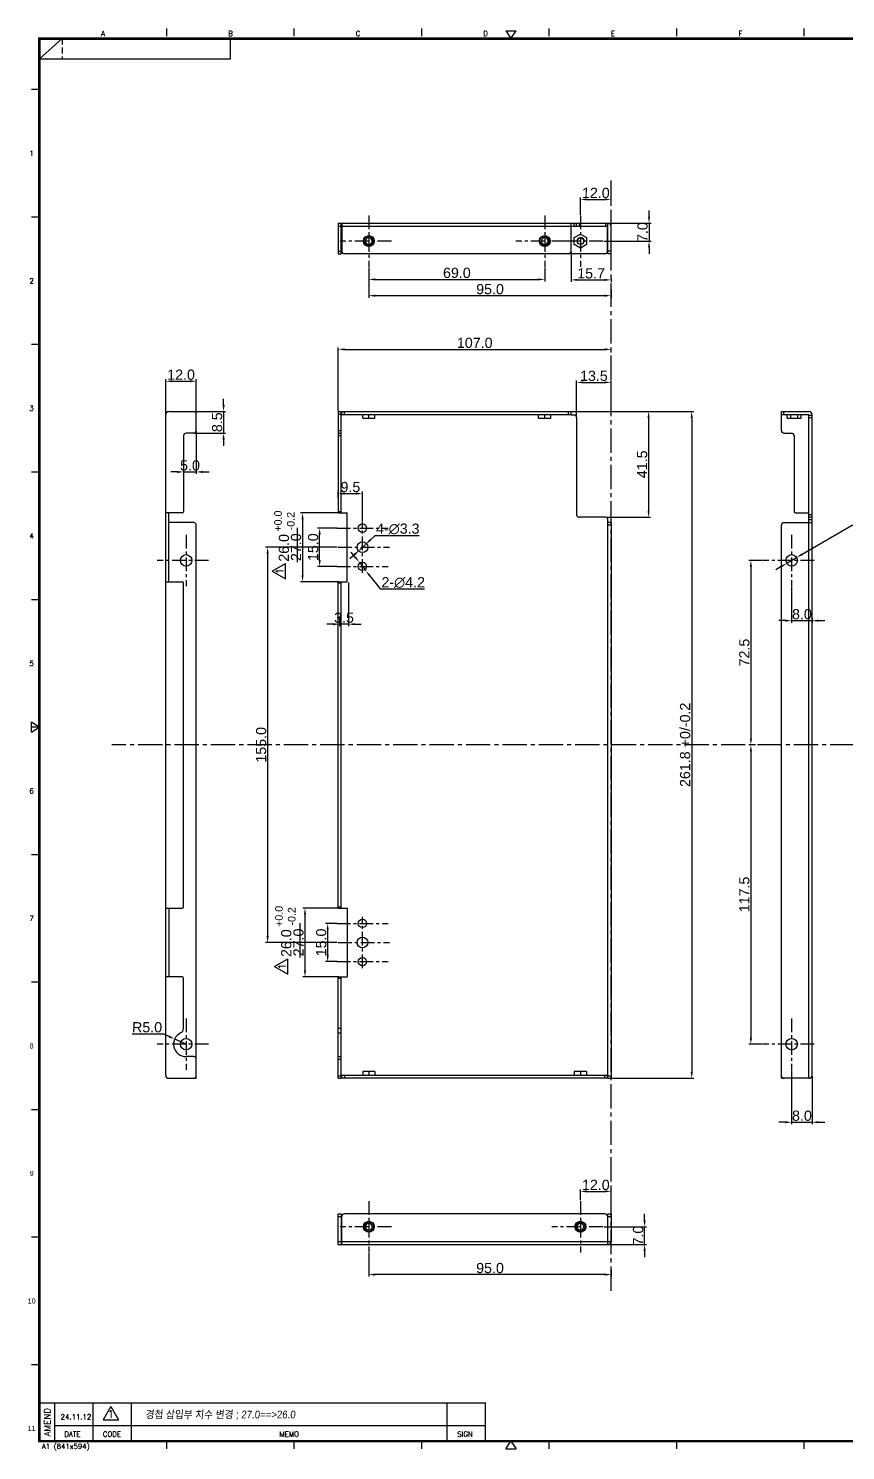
# Model space of a CAD drawing. Extents: x -425 to 6552, y -3049 to 3105.
# Drawn here: x 1449 to 1770, y -2569 to -2012 of the extents above; entities that cross this region are included whole.
import ezdxf
from ezdxf.enums import TextEntityAlignment as Align

# ---------------------------------------------------------------- set-up
doc = ezdxf.new("R2010")
doc.units = 0
doc.header["$PDMODE"] = 3
doc.header["$PDSIZE"] = 1.5
for name, pattern in [('CENTER', [17.8, 10.75, -2.35, 2.35, -2.35]), ('CENTER2', [28.575, 19.05, -3.175, 3.175, -3.175]), ('HIDDEN', [3.525, 2.35, -1.175])]:
    doc.linetypes.add(name, pattern=pattern)
doc.layers.get('0').update_dxf_attribs({"linetype": 'CONTINUOUS'})
doc.layers.get('DEFPOINTS').update_dxf_attribs({"linetype": 'CONTINUOUS'})
for name, color, linetype in [('3', 112, 'CENTER'), ('DIM', 1, 'CONTINUOUS'), ('PANEL_LT-SPIDXF_CONTINUOUS', 7, 'CONTINUOUS')]:
    doc.layers.add(name, color=color, linetype=linetype)
doc.styles.add('HANGUL1', font='arial.ttf', dxfattribs={"width": 0.8, "oblique": 5, "height": 2.5})
doc.styles.add('OMI-1', font='arial.ttf', dxfattribs={"oblique": 1})
doc.styles.add('SIM', font='simplex')
doc.styles.get("Standard").update_dxf_attribs({"font": 'gulim.ttc', "width": 0.8, "height": 2})
doc.dimstyles.new('1', dxfattribs={"dimtxt": 4, "dimasz": 2.5, "dimexe": 0.8, "dimexo": 0.3, "dimgap": 0.5, "dimtad": 1, "dimtoh": 1, "dimdec": 1, "dimzin": 0, "dimtxsty": 'OMI-1', "dimcen": 0, "dimclrd": 256, "dimclre": 256, "dimclrt": 256, "dimazin": 3, "dimtfac": 0.8, "dimtdec": 1, "dimtix": 1, "dimtmove": 0, "dimatfit": 3, "dimtolj": 1, "dimtzin": 0})

# ---------------------------------------------------------------- blocks, each defined once
blk = doc.blocks.new('*D9573')
at = {"layer": 'DEFPOINTS', "color": 0}
for p in [(1566.52, -2362.48), (1570.59, -2362.48), (1570.59, -2377.48)]:
    blk.add_point(p, dxfattribs=at)
at = {"layer": 'DIM'}
for p, q in [((1570.29, -2362.48), (1565.72, -2362.48)), ((1566.52, -2374.98), (1566.52, -2364.98)), ((1570.29, -2377.48), (1565.72, -2377.48))]:
    blk.add_line(p, q, dxfattribs=at)
for points in [[(1566.93, -2364.98), (1566.1, -2364.98), (1566.52, -2362.48)], [(1566.1, -2374.98), (1566.93, -2374.98), (1566.52, -2377.48)]]:
    blk.add_solid(points, dxfattribs=at)
at = {"layer": 'DIM', "insert": (1563.97, -2369.98), "char_height": 4, "attachment_point": 5, "rotation": 90, "style": 'OMI-1'}
blk.add_mtext('\\A1;15.0', dxfattribs=at)
blk = doc.blocks.new('*D9574')
at = {"layer": 'DEFPOINTS', "color": 0}
for p in [(1571.15, -2356.48), (1557.61, -2383.48), (1571.15, -2383.48)]:
    blk.add_point(p, dxfattribs=at)
at = {"layer": 'DIM'}
for p, q in [((1570.85, -2356.48), (1556.81, -2356.48)), ((1557.61, -2358.98), (1557.61, -2380.98)), ((1570.85, -2383.48), (1556.81, -2383.48))]:
    blk.add_line(p, q, dxfattribs=at)
for points in [[(1558.03, -2358.98), (1557.2, -2358.98), (1557.61, -2356.48)], [(1557.2, -2380.98), (1558.03, -2380.98), (1557.61, -2383.48)]]:
    blk.add_solid(points, dxfattribs=at)
at = {"layer": 'DIM', "insert": (1555.07, -2369.98), "char_height": 4, "attachment_point": 5, "rotation": 90, "style": 'OMI-1'}
blk.add_mtext('\\A1;27.0', dxfattribs=at)
blk = doc.blocks.new('*D9581')
at = {"layer": 'DEFPOINTS', "color": 0}
for p in [(1563.37, -2207.48), (1570.59, -2207.48), (1570.59, -2222.48)]:
    blk.add_point(p, dxfattribs=at)
at = {"layer": 'DIM'}
for p, q in [((1570.29, -2207.48), (1562.57, -2207.48)), ((1563.37, -2219.98), (1563.37, -2209.98)), ((1570.29, -2222.48), (1562.57, -2222.48))]:
    blk.add_line(p, q, dxfattribs=at)
for points in [[(1563.78, -2209.98), (1562.95, -2209.98), (1563.37, -2207.48)], [(1562.95, -2219.98), (1563.78, -2219.98), (1563.37, -2222.48)]]:
    blk.add_solid(points, dxfattribs=at)
at = {"layer": 'DIM', "insert": (1560.82, -2214.98), "char_height": 4, "attachment_point": 5, "rotation": 90, "style": 'OMI-1'}
blk.add_mtext('\\A1;15.0', dxfattribs=at)
blk = doc.blocks.new('*D9582')
at = {"layer": 'DEFPOINTS', "color": 0}
for p in [(1571.15, -2201.48), (1556.66, -2228.48), (1571.15, -2228.48)]:
    blk.add_point(p, dxfattribs=at)
at = {"layer": 'DIM'}
for p, q in [((1570.85, -2201.48), (1555.86, -2201.48)), ((1556.66, -2203.98), (1556.66, -2225.98)), ((1570.85, -2228.48), (1555.86, -2228.48))]:
    blk.add_line(p, q, dxfattribs=at)
for points in [[(1557.08, -2203.98), (1556.25, -2203.98), (1556.66, -2201.48)], [(1556.25, -2225.98), (1557.08, -2225.98), (1556.66, -2228.48)]]:
    blk.add_solid(points, dxfattribs=at)
at = {"layer": 'DIM', "insert": (1554.12, -2214.98), "char_height": 4, "attachment_point": 5, "rotation": 90, "style": 'OMI-1'}
blk.add_mtext('\\A1;27.0', dxfattribs=at)
blk = doc.blocks.new('*D9583')
at = {"layer": 'DEFPOINTS', "color": 0}
for p in [(1574.65, -2228.48), (1571.15, -2241.95), (1571.15, -2245.14)]:
    blk.add_point(p, dxfattribs=at)
at = {"layer": 'DIM'}
for p, q in [((1574.65, -2228.78), (1574.65, -2245.94)), ((1568.65, -2245.14), (1566.15, -2245.14)), ((1571.15, -2242.25), (1571.15, -2245.94)), ((1574.65, -2245.14), (1571.15, -2245.14)), ((1577.15, -2245.14), (1579.65, -2245.14))]:
    blk.add_line(p, q, dxfattribs=at)
for points in [[(1568.65, -2245.56), (1568.65, -2244.72), (1571.15, -2245.14)], [(1577.15, -2244.72), (1577.15, -2245.56), (1574.65, -2245.14)]]:
    blk.add_solid(points, dxfattribs=at)
at = {"layer": 'DIM', "insert": (1572.9, -2242.6), "char_height": 4, "attachment_point": 5, "style": 'OMI-1'}
blk.add_mtext('\\A1;3.5', dxfattribs=at)
blk = doc.blocks.new('*D9584')
at = {"layer": 'DEFPOINTS', "color": 0}
for p in [(1581.36, -2213.86), (1578.94, -2216.1)]:
    blk.add_point(p, dxfattribs=at)
at = {"layer": 'DIM'}
for p, q in [((1578.94, -2216.1), (1581.36, -2213.86)), ((1583.19, -2212.16), (1585.03, -2210.46)), ((1602.43, -2210.46), (1585.03, -2210.46)), ((1577.11, -2217.8), (1575.27, -2219.5))]:
    blk.add_line(p, q, dxfattribs=at)
for points in [[(1582.91, -2211.85), (1583.48, -2212.47), (1581.36, -2213.86)], [(1577.39, -2218.11), (1576.82, -2217.5), (1578.94, -2216.1)]]:
    blk.add_solid(points, dxfattribs=at)
at = {"layer": 'DIM', "insert": (1593.98, -2207.81), "char_height": 4, "attachment_point": 5, "style": 'OMI-1'}
blk.add_mtext('\\A1;\\A1;4-∅3.3', dxfattribs=at)
blk = doc.blocks.new('*D9585')
at = {"layer": 'DEFPOINTS', "color": 0}
for p in [(1578.86, -2220.83), (1581.44, -2224.14)]:
    blk.add_point(p, dxfattribs=at)
at = {"layer": 'DIM'}
for p, q in [((1577.32, -2218.86), (1575.78, -2216.89)), ((1578.86, -2220.83), (1581.44, -2224.14)), ((1582.98, -2226.1), (1587.18, -2231.47)), ((1604.54, -2231.47), (1587.18, -2231.47))]:
    blk.add_line(p, q, dxfattribs=at)
for points in [[(1576.99, -2219.11), (1577.64, -2218.6), (1578.86, -2220.83)], [(1583.31, -2225.85), (1582.66, -2226.36), (1581.44, -2224.14)]]:
    blk.add_solid(points, dxfattribs=at)
at = {"layer": 'DIM', "insert": (1596.11, -2228.81), "char_height": 4, "attachment_point": 5, "style": 'OMI-1'}
blk.add_mtext('\\A1;\\A1;2-∅4.2', dxfattribs=at)
blk = doc.blocks.new('*D9586')
at = {"layer": 'DEFPOINTS', "color": 0}
for p in [(1570.59, -2214.98), (1542.97, -2369.98), (1570.59, -2369.98)]:
    blk.add_point(p, dxfattribs=at)
at = {"layer": 'DIM'}
for p, q in [((1570.29, -2214.98), (1542.17, -2214.98)), ((1542.97, -2217.48), (1542.97, -2367.48)), ((1570.29, -2369.98), (1542.17, -2369.98))]:
    blk.add_line(p, q, dxfattribs=at)
for points in [[(1543.38, -2217.48), (1542.55, -2217.48), (1542.97, -2214.98)], [(1542.55, -2367.48), (1543.38, -2367.48), (1542.97, -2369.98)]]:
    blk.add_solid(points, dxfattribs=at)
at = {"layer": 'DIM', "insert": (1540.43, -2292.48), "char_height": 4, "attachment_point": 5, "rotation": 90, "style": 'OMI-1'}
blk.add_mtext('\\A1;155.0', dxfattribs=at)
blk = doc.blocks.new('*D9587')
at = {"layer": 'DEFPOINTS', "color": 0}
for p in [(1570.65, -2195.79), (1580.15, -2193.92), (1580.15, -2204.92)]:
    blk.add_point(p, dxfattribs=at)
at = {"layer": 'DIM'}
for p, q in [((1570.65, -2195.49), (1570.65, -2193.12)), ((1573.15, -2193.92), (1577.65, -2193.92)), ((1580.15, -2204.62), (1580.15, -2193.12))]:
    blk.add_line(p, q, dxfattribs=at)
for points in [[(1573.15, -2193.5), (1573.15, -2194.34), (1570.65, -2193.92)], [(1577.65, -2194.34), (1577.65, -2193.5), (1580.15, -2193.92)]]:
    blk.add_solid(points, dxfattribs=at)
at = {"layer": 'DIM', "insert": (1575.4, -2191.38), "char_height": 4, "attachment_point": 5, "style": 'OMI-1'}
blk.add_mtext('\\A1;9.5', dxfattribs=at)
blk = doc.blocks.new('*D9588')
at = {"layer": 'DEFPOINTS', "color": 0}
for p in [(1677.65, -2137.39), (1677.65, -2138.86), (1570.65, -2161.73)]:
    blk.add_point(p, dxfattribs=at)
at = {"layer": 'DIM'}
for p, q in [((1570.65, -2161.43), (1570.65, -2136.59)), ((1573.15, -2137.39), (1675.15, -2137.39)), ((1677.65, -2138.56), (1677.65, -2136.59))]:
    blk.add_line(p, q, dxfattribs=at)
for points in [[(1573.15, -2136.97), (1573.15, -2137.8), (1570.65, -2137.39)], [(1675.15, -2137.8), (1675.15, -2136.97), (1677.65, -2137.39)]]:
    blk.add_solid(points, dxfattribs=at)
at = {"layer": 'DIM', "insert": (1624.15, -2134.84), "char_height": 4, "attachment_point": 5, "style": 'OMI-1'}
blk.add_mtext('\\A1;107.0', dxfattribs=at)
blk = doc.blocks.new('*D9589')
at = {"layer": 'DEFPOINTS', "color": 0}
for p in [(1677.65, -2150.32), (1677.65, -2159.99), (1664.15, -2164.13)]:
    blk.add_point(p, dxfattribs=at)
at = {"layer": 'DIM'}
for p, q in [((1664.15, -2163.83), (1664.15, -2149.52)), ((1666.65, -2150.32), (1675.15, -2150.32)), ((1677.65, -2159.69), (1677.65, -2149.52))]:
    blk.add_line(p, q, dxfattribs=at)
for points in [[(1666.65, -2149.9), (1666.65, -2150.73), (1664.15, -2150.32)], [(1675.15, -2150.73), (1675.15, -2149.9), (1677.65, -2150.32)]]:
    blk.add_solid(points, dxfattribs=at)
at = {"layer": 'DIM', "insert": (1670.9, -2147.77), "char_height": 4, "attachment_point": 5, "style": 'OMI-1'}
blk.add_mtext('\\A1;13.5', dxfattribs=at)
blk = doc.blocks.new('*D9590')
at = {"layer": 'DEFPOINTS', "color": 0}
for p in [(1677.65, -2078.58), (1677.65, -2080.05), (1665.65, -2084.86)]:
    blk.add_point(p, dxfattribs=at)
at = {"layer": 'DIM'}
for p, q in [((1665.65, -2084.56), (1665.65, -2077.78)), ((1668.15, -2078.58), (1675.15, -2078.58)), ((1677.65, -2079.75), (1677.65, -2077.78))]:
    blk.add_line(p, q, dxfattribs=at)
for points in [[(1668.15, -2078.16), (1668.15, -2079), (1665.65, -2078.58)], [(1675.15, -2079), (1675.15, -2078.16), (1677.65, -2078.58)]]:
    blk.add_solid(points, dxfattribs=at)
at = {"layer": 'DIM', "insert": (1671.65, -2076.04), "char_height": 4, "attachment_point": 5, "style": 'OMI-1'}
blk.add_mtext('\\A1;12.0', dxfattribs=at)
blk = doc.blocks.new('*D9591')
at = {"layer": 'DEFPOINTS', "color": 0}
for p in [(1582.65, -2104.98), (1582.65, -2116.32), (1677.65, -2113.67)]:
    blk.add_point(p, dxfattribs=at)
at = {"layer": 'DIM'}
for p, q in [((1582.65, -2105.28), (1582.65, -2117.12)), ((1675.15, -2116.32), (1585.15, -2116.32)), ((1677.65, -2113.97), (1677.65, -2117.12))]:
    blk.add_line(p, q, dxfattribs=at)
for points in [[(1585.15, -2115.91), (1585.15, -2116.74), (1582.65, -2116.32)], [(1675.15, -2116.74), (1675.15, -2115.91), (1677.65, -2116.32)]]:
    blk.add_solid(points, dxfattribs=at)
at = {"layer": 'DIM', "insert": (1630.15, -2113.78), "char_height": 4, "attachment_point": 5, "style": 'OMI-1'}
blk.add_mtext('\\A1;95.0', dxfattribs=at)
blk = doc.blocks.new('*D9592')
at = {"layer": 'DEFPOINTS', "color": 0}
for p in [(1651.65, -2104.98), (1582.65, -2108.36), (1651.65, -2109.95)]:
    blk.add_point(p, dxfattribs=at)
at = {"layer": 'DIM'}
for p, q in [((1651.65, -2105.28), (1651.65, -2110.75)), ((1582.65, -2108.66), (1582.65, -2110.75)), ((1585.15, -2109.95), (1649.15, -2109.95))]:
    blk.add_line(p, q, dxfattribs=at)
for points in [[(1585.15, -2109.53), (1585.15, -2110.36), (1582.65, -2109.95)], [(1649.15, -2110.36), (1649.15, -2109.53), (1651.65, -2109.95)]]:
    blk.add_solid(points, dxfattribs=at)
at = {"layer": 'DIM', "insert": (1617.15, -2107.4), "char_height": 4, "attachment_point": 5, "style": 'OMI-1'}
blk.add_mtext('\\A1;69.0', dxfattribs=at)
blk = doc.blocks.new('*D9593')
at = {"layer": 'DEFPOINTS', "color": 0}
for p in [(1661.95, -2098.92), (1677.65, -2109.39), (1677.65, -2110.13)]:
    blk.add_point(p, dxfattribs=at)
at = {"layer": 'DIM'}
for p, q in [((1661.95, -2099.22), (1661.95, -2110.93)), ((1664.45, -2110.13), (1675.15, -2110.13)), ((1677.65, -2109.69), (1677.65, -2110.93))]:
    blk.add_line(p, q, dxfattribs=at)
for points in [[(1664.45, -2109.71), (1664.45, -2110.55), (1661.95, -2110.13)], [(1675.15, -2110.55), (1675.15, -2109.71), (1677.65, -2110.13)]]:
    blk.add_solid(points, dxfattribs=at)
at = {"layer": 'DIM', "insert": (1669.8, -2107.59), "char_height": 4, "attachment_point": 5, "style": 'OMI-1'}
blk.add_mtext('\\A1;15.7', dxfattribs=at)
blk = doc.blocks.new('*D9594')
at = {"layer": 'DEFPOINTS', "color": 0}
for p in [(1675.45, -2087.92), (1674.49, -2094.92), (1692.54, -2094.92)]:
    blk.add_point(p, dxfattribs=at)
at = {"layer": 'DIM'}
for p, q in [((1692.54, -2085.42), (1692.54, -2082.92)), ((1675.75, -2087.92), (1693.34, -2087.92)), ((1692.54, -2087.92), (1692.54, -2094.92)), ((1674.79, -2094.92), (1693.34, -2094.92)), ((1692.54, -2097.42), (1692.54, -2099.92))]:
    blk.add_line(p, q, dxfattribs=at)
for points in [[(1692.13, -2085.42), (1692.96, -2085.42), (1692.54, -2087.92)], [(1692.96, -2097.42), (1692.13, -2097.42), (1692.54, -2094.92)]]:
    blk.add_solid(points, dxfattribs=at)
at = {"layer": 'DIM', "insert": (1690, -2091.42), "char_height": 4, "attachment_point": 5, "rotation": 90, "style": 'OMI-1'}
blk.add_mtext('\\A1;7.0', dxfattribs=at)
blk = doc.blocks.new('*D9595')
at = {"layer": 'DEFPOINTS', "color": 0}
for p in [(1660.95, -2161.73), (1675.45, -2203.23), (1692.38, -2203.23)]:
    blk.add_point(p, dxfattribs=at)
at = {"layer": 'DIM'}
for p, q in [((1661.25, -2161.73), (1693.18, -2161.73)), ((1692.38, -2164.23), (1692.38, -2200.73)), ((1675.75, -2203.23), (1693.18, -2203.23))]:
    blk.add_line(p, q, dxfattribs=at)
for points in [[(1692.79, -2164.23), (1691.96, -2164.23), (1692.38, -2161.73)], [(1691.96, -2200.73), (1692.79, -2200.73), (1692.38, -2203.23)]]:
    blk.add_solid(points, dxfattribs=at)
at = {"layer": 'DIM', "insert": (1689.84, -2182.48), "char_height": 4, "attachment_point": 5, "rotation": 90, "style": 'OMI-1'}
blk.add_mtext('\\A1;41.5', dxfattribs=at)
blk = doc.blocks.new('*D9596')
at = {"layer": 'DEFPOINTS', "color": 0}
for p in [(1582.65, -2491.48), (1677.65, -2497.98), (1582.65, -2500.19)]:
    blk.add_point(p, dxfattribs=at)
at = {"layer": 'DIM'}
for p, q in [((1582.65, -2491.78), (1582.65, -2500.99)), ((1677.65, -2498.28), (1677.65, -2500.99)), ((1675.15, -2500.19), (1585.15, -2500.19))]:
    blk.add_line(p, q, dxfattribs=at)
for points in [[(1585.15, -2499.77), (1585.15, -2500.6), (1582.65, -2500.19)], [(1675.15, -2500.6), (1675.15, -2499.77), (1677.65, -2500.19)]]:
    blk.add_solid(points, dxfattribs=at)
at = {"layer": 'DIM', "insert": (1630.15, -2497.65), "char_height": 4, "attachment_point": 5, "style": 'OMI-1'}
blk.add_mtext('\\A1;95.0', dxfattribs=at)
blk = doc.blocks.new('*D9597')
at = {"layer": 'DEFPOINTS', "color": 0}
for p in [(1677.65, -2467.57), (1677.65, -2469.6), (1665.65, -2471.36)]:
    blk.add_point(p, dxfattribs=at)
at = {"layer": 'DIM'}
for p, q in [((1665.65, -2471.06), (1665.65, -2466.77)), ((1668.15, -2467.57), (1675.15, -2467.57)), ((1677.65, -2469.3), (1677.65, -2466.77))]:
    blk.add_line(p, q, dxfattribs=at)
for points in [[(1668.15, -2467.15), (1668.15, -2467.98), (1665.65, -2467.57)], [(1675.15, -2467.98), (1675.15, -2467.15), (1677.65, -2467.57)]]:
    blk.add_solid(points, dxfattribs=at)
at = {"layer": 'DIM', "insert": (1671.65, -2465.03), "char_height": 4, "attachment_point": 5, "style": 'OMI-1'}
blk.add_mtext('\\A1;12.0', dxfattribs=at)
blk = doc.blocks.new('*D9598')
at = {"layer": 'DEFPOINTS', "color": 0}
for p in [(1674.49, -2481.42), (1690.81, -2481.42), (1674.41, -2488.42)]:
    blk.add_point(p, dxfattribs=at)
at = {"layer": 'DIM'}
for p, q in [((1674.79, -2481.42), (1691.61, -2481.42)), ((1690.81, -2478.92), (1690.81, -2476.42)), ((1690.81, -2488.42), (1690.81, -2481.42)), ((1674.71, -2488.42), (1691.61, -2488.42)), ((1690.81, -2490.92), (1690.81, -2493.42))]:
    blk.add_line(p, q, dxfattribs=at)
for points in [[(1690.39, -2478.92), (1691.23, -2478.92), (1690.81, -2481.42)], [(1691.23, -2490.92), (1690.39, -2490.92), (1690.81, -2488.42)]]:
    blk.add_solid(points, dxfattribs=at)
at = {"layer": 'DIM', "insert": (1688.27, -2484.92), "char_height": 4, "attachment_point": 5, "rotation": 90, "style": 'OMI-1'}
blk.add_mtext('\\A1;7.0', dxfattribs=at)
blk = doc.blocks.new('*D9599')
at = {"layer": 'DEFPOINTS', "color": 0}
for p in [(1513.98, -2161.73), (1513.98, -2170.23), (1525.7, -2170.23)]:
    blk.add_point(p, dxfattribs=at)
at = {"layer": 'DIM'}
for p, q in [((1525.7, -2159.23), (1525.7, -2156.73)), ((1514.28, -2161.73), (1526.5, -2161.73)), ((1525.7, -2161.73), (1525.7, -2170.23)), ((1514.28, -2170.23), (1526.5, -2170.23)), ((1525.7, -2172.73), (1525.7, -2175.23))]:
    blk.add_line(p, q, dxfattribs=at)
for points in [[(1525.28, -2159.23), (1526.12, -2159.23), (1525.7, -2161.73)], [(1526.12, -2172.73), (1525.28, -2172.73), (1525.7, -2170.23)]]:
    blk.add_solid(points, dxfattribs=at)
at = {"layer": 'DIM', "insert": (1523.16, -2165.98), "char_height": 4, "attachment_point": 5, "rotation": 90, "style": 'OMI-1'}
blk.add_mtext('\\A1;8.5', dxfattribs=at)
blk = doc.blocks.new('*D9600')
at = {"layer": 'DEFPOINTS', "color": 0}
for p in [(1514.98, -2149.87), (1502.98, -2162.93), (1514.98, -2161.73)]:
    blk.add_point(p, dxfattribs=at)
at = {"layer": 'DIM'}
for p, q in [((1502.98, -2162.63), (1502.98, -2149.07)), ((1505.48, -2149.87), (1512.48, -2149.87)), ((1514.98, -2161.43), (1514.98, -2149.07))]:
    blk.add_line(p, q, dxfattribs=at)
for points in [[(1505.48, -2149.46), (1505.48, -2150.29), (1502.98, -2149.87)], [(1512.48, -2150.29), (1512.48, -2149.46), (1514.98, -2149.87)]]:
    blk.add_solid(points, dxfattribs=at)
at = {"layer": 'DIM', "insert": (1508.98, -2147.33), "char_height": 4, "attachment_point": 5, "style": 'OMI-1'}
blk.add_mtext('\\A1;12.0', dxfattribs=at)
blk = doc.blocks.new('*D9601')
at = {"layer": 'DEFPOINTS', "color": 0}
for p in [(1514.98, -2169.23), (1509.98, -2181.02), (1514.98, -2185.44)]:
    blk.add_point(p, dxfattribs=at)
at = {"layer": 'DIM'}
for p, q in [((1514.98, -2169.53), (1514.98, -2186.24)), ((1507.48, -2185.44), (1504.98, -2185.44)), ((1509.98, -2181.32), (1509.98, -2186.24)), ((1509.98, -2185.44), (1514.98, -2185.44)), ((1517.48, -2185.44), (1519.98, -2185.44))]:
    blk.add_line(p, q, dxfattribs=at)
for points in [[(1507.48, -2185.86), (1507.48, -2185.03), (1509.98, -2185.44)], [(1517.48, -2185.03), (1517.48, -2185.86), (1514.98, -2185.44)]]:
    blk.add_solid(points, dxfattribs=at)
at = {"layer": 'DIM', "insert": (1512.48, -2182.9), "char_height": 4, "attachment_point": 5, "style": 'OMI-1'}
blk.add_mtext('\\A1;5.0', dxfattribs=at)
blk = doc.blocks.new('*D9602')
at = {"layer": 'DEFPOINTS', "color": 0}
for p in [(1506.52, -2407.82), (1510.98, -2409.83)]:
    blk.add_point(p, dxfattribs=at)
at = {"layer": 'DIM'}
for p, q in [((1489.85, -2405.77), (1501.96, -2405.77)), ((1504.24, -2406.79), (1501.96, -2405.77)), ((1510.98, -2409.83), (1506.52, -2407.82))]:
    blk.add_line(p, q, dxfattribs=at)
blk.add_solid([(1504.06, -2407.17), (1504.41, -2406.41), (1506.52, -2407.82)], dxfattribs=at)
at = {"layer": 'DIM', "insert": (1495.65, -2403.23), "char_height": 4, "attachment_point": 5, "style": 'OMI-1'}
blk.add_mtext('\\A1;\\A1;R5.0', dxfattribs=at)
blk = doc.blocks.new('*D9603')
at = {"layer": 'DEFPOINTS', "color": 0}
for p in [(1737.2, -2220.13), (1732.49, -2292.48), (1734.66, -2292.48)]:
    blk.add_point(p, dxfattribs=at)
at = {"layer": 'DIM'}
for p, q in [((1736.9, -2220.13), (1731.69, -2220.13)), ((1732.49, -2222.63), (1732.49, -2289.98)), ((1734.36, -2292.48), (1731.69, -2292.48))]:
    blk.add_line(p, q, dxfattribs=at)
for points in [[(1732.91, -2222.63), (1732.08, -2222.63), (1732.49, -2220.13)], [(1732.08, -2289.98), (1732.91, -2289.98), (1732.49, -2292.48)]]:
    blk.add_solid(points, dxfattribs=at)
at = {"layer": 'DIM', "insert": (1729.95, -2256.31), "char_height": 4, "attachment_point": 5, "rotation": 90, "style": 'OMI-1'}
blk.add_mtext('\\A1;\\A1;72.5', dxfattribs=at)
blk = doc.blocks.new('*D9604')
at = {"layer": 'DEFPOINTS', "color": 0}
for p in [(1734.66, -2292.48), (1732.49, -2409.83), (1737.2, -2409.83)]:
    blk.add_point(p, dxfattribs=at)
at = {"layer": 'DIM'}
for p, q in [((1734.36, -2292.48), (1731.69, -2292.48)), ((1732.49, -2294.98), (1732.49, -2407.33)), ((1736.9, -2409.83), (1731.69, -2409.83))]:
    blk.add_line(p, q, dxfattribs=at)
for points in [[(1732.91, -2294.98), (1732.08, -2294.98), (1732.49, -2292.48)], [(1732.08, -2407.33), (1732.91, -2407.33), (1732.49, -2409.83)]]:
    blk.add_solid(points, dxfattribs=at)
at = {"layer": 'DIM', "insert": (1729.95, -2351.16), "char_height": 4, "attachment_point": 5, "rotation": 90, "style": 'OMI-1'}
blk.add_mtext('\\A1;\\A1;117.5', dxfattribs=at)
blk = doc.blocks.new('*D9605')
at = {"layer": 'DEFPOINTS', "color": 0}
for p in [(1748.48, -2419.89), (1756.48, -2422.03), (1756.48, -2440.45)]:
    blk.add_point(p, dxfattribs=at)
at = {"layer": 'DIM'}
for p, q in [((1748.48, -2420.19), (1748.48, -2441.25)), ((1756.48, -2422.33), (1756.48, -2441.25)), ((1745.98, -2440.45), (1743.48, -2440.45)), ((1748.48, -2440.45), (1756.48, -2440.45)), ((1758.98, -2440.45), (1761.48, -2440.45))]:
    blk.add_line(p, q, dxfattribs=at)
for points in [[(1745.98, -2440.87), (1745.98, -2440.03), (1748.48, -2440.45)], [(1758.98, -2440.03), (1758.98, -2440.87), (1756.48, -2440.45)]]:
    blk.add_solid(points, dxfattribs=at)
at = {"layer": 'DIM', "insert": (1752.48, -2437.91), "char_height": 4, "attachment_point": 5, "style": 'OMI-1'}
blk.add_mtext('\\A1;8.0', dxfattribs=at)
blk = doc.blocks.new('*D9606')
at = {"layer": 'DEFPOINTS', "color": 0}
for p in [(1748.48, -2230.19), (1756.48, -2242.38), (1756.48, -2243.76)]:
    blk.add_point(p, dxfattribs=at)
at = {"layer": 'DIM'}
for p, q in [((1748.48, -2230.49), (1748.48, -2244.56)), ((1745.98, -2243.76), (1743.48, -2243.76)), ((1748.48, -2243.76), (1756.48, -2243.76)), ((1756.48, -2242.68), (1756.48, -2244.56)), ((1758.98, -2243.76), (1761.48, -2243.76))]:
    blk.add_line(p, q, dxfattribs=at)
for points in [[(1745.98, -2244.18), (1745.98, -2243.34), (1748.48, -2243.76)], [(1758.98, -2243.34), (1758.98, -2244.18), (1756.48, -2243.76)]]:
    blk.add_solid(points, dxfattribs=at)
at = {"layer": 'DIM', "insert": (1752.48, -2241.22), "char_height": 4, "attachment_point": 5, "style": 'OMI-1'}
blk.add_mtext('\\A1;8.0', dxfattribs=at)
blk = doc.blocks.new('*D9607')
at = {"layer": 'DEFPOINTS', "color": 0}
for p in [(1750.42, -2218.99), (1746.54, -2221.27)]:
    blk.add_point(p, dxfattribs=at)
at = {"layer": 'DIM'}
for p, q in [((1752.58, -2217.73), (1771.96, -2206.39)), ((1790.54, -2206.39), (1771.96, -2206.39)), ((1746.54, -2221.27), (1750.42, -2218.99)), ((1744.38, -2222.53), (1742.23, -2223.79))]:
    blk.add_line(p, q, dxfattribs=at)
for points in [[(1752.37, -2217.37), (1752.79, -2218.09), (1750.42, -2218.99)], [(1744.59, -2222.89), (1744.17, -2222.17), (1746.54, -2221.27)]]:
    blk.add_solid(points, dxfattribs=at)
at = {"layer": 'DIM', "insert": (1782.07, -2203.73), "char_height": 4, "attachment_point": 5, "style": 'OMI-1'}
blk.add_mtext('\\A1;\\A1;2-∅4.5', dxfattribs=at)
blk = doc.blocks.new('*D9609')
at = {"layer": 'DEFPOINTS', "color": 0}
for p in [(1692.38, -2161.73), (1677.65, -2423.23), (1709.28, -2423.23)]:
    blk.add_point(p, dxfattribs=at)
at = {"layer": 'DIM'}
for p, q in [((1692.68, -2161.73), (1710.08, -2161.73)), ((1709.28, -2164.23), (1709.28, -2420.73)), ((1677.95, -2423.23), (1710.08, -2423.23))]:
    blk.add_line(p, q, dxfattribs=at)
for points in [[(1709.7, -2164.23), (1708.87, -2164.23), (1709.28, -2161.73)], [(1708.87, -2420.73), (1709.7, -2420.73), (1709.28, -2423.23)]]:
    blk.add_solid(points, dxfattribs=at)
at = {"layer": 'DIM', "insert": (1706.71, -2292.48), "char_height": 4, "attachment_point": 5, "rotation": 90, "style": 'OMI-1'}
blk.add_mtext('\\A1;\\A1;261.8 +0/-0.2', dxfattribs=at)

msp = doc.modelspace()

# ---------------------------------------------------------------- linework, layer by layer
for p, q in [((1503.41, -2014.53), (1503.41, -2011.53)), ((1553.41, -2014.53), (1553.41, -2011.53)), ((1603.41, -2014.53), (1603.41, -2011.53)), ((1636.41, -2012.53), (1640.41, -2012.53)), ((1636.41, -2012.53), (1638.41, -2015.53)), ((1638.41, -2015.53), (1640.41, -2012.53)), ((1653.41, -2014.53), (1653.41, -2011.53)), ((1703.41, -2014.53), (1703.41, -2011.53)), ((1753.41, -2014.53), (1753.41, -2011.53)), ((1453.41, -2023.53), (1462.41, -2015.53)), ((1528.41, -2023.53), (1528.41, -2015.53)), ((1528.41, -2023.53), (1453.41, -2023.53)), ((1453.41, -2035.53), (1450.41, -2035.53)), ((1453.41, -2085.53), (1450.41, -2085.53)), ((1453.41, -2135.53), (1450.41, -2135.53)), ((1453.41, -2185.53), (1450.41, -2185.53)), ((1544.72, -2224.39), (1549.97, -2221.39)), ((1544.72, -2224.39), (1549.97, -2227.39)), ((1549.97, -2227.39), (1549.97, -2221.39)), ((1453.41, -2235.53), (1450.41, -2235.53)), ((1450.41, -2287.53), (1450.41, -2283.53)), ((1453.41, -2285.53), (1450.41, -2283.53)), ((1450.41, -2287.53), (1453.41, -2285.53)), ((1453.41, -2285.53), (1450.41, -2285.53)), ((1453.41, -2335.53), (1450.41, -2335.53)), ((1545.67, -2379.39), (1550.92, -2376.39)), ((1545.67, -2379.39), (1550.92, -2382.39)), ((1550.92, -2382.39), (1550.92, -2376.39)), ((1453.41, -2385.53), (1450.41, -2385.53)), ((1453.41, -2435.53), (1450.41, -2435.53)), ((1453.41, -2485.53), (1450.41, -2485.53)), ((1453.41, -2535.53), (1450.41, -2535.53)), ((1453.41, -2550.53), (1628.41, -2550.53)), ((1459.41, -2550.53), (1459.41, -2565.53)), ((1474.41, -2550.53), (1474.41, -2565.53)), ((1481.51, -2551.92), (1478.51, -2557.17)), ((1481.51, -2551.92), (1484.51, -2557.17)), ((1489.41, -2550.53), (1489.41, -2565.53)), ((1613.41, -2565.53), (1613.41, -2550.53)), ((1628.41, -2565.53), (1628.41, -2550.53)), ((1628.41, -2559.53), (1459.41, -2559.53)), ((1478.51, -2557.17), (1484.51, -2557.17)), ((1503.41, -2568.53), (1503.41, -2565.53)), ((1553.41, -2568.53), (1553.41, -2565.53)), ((1603.41, -2568.53), (1603.41, -2565.53)), ((1636.41, -2568.53), (1638.41, -2565.53)), ((1636.41, -2568.53), (1640.41, -2568.53)), ((1638.41, -2565.53), (1640.41, -2568.53)), ((1653.41, -2568.53), (1653.41, -2565.53)), ((1703.41, -2568.53), (1703.41, -2565.53)), ((1753.41, -2568.53), (1753.41, -2565.53))]:
    msp.add_line(p, q)
at = {"linetype": 'HIDDEN'}
msp.add_line((1462.41, -2015.53), (1462.41, -2023.53), dxfattribs=at)
at = {"color": 4, "linetype": 'CONTINUOUS'}
for p, q in [((1663.25, -2093.53), (1665.65, -2092.15)), ((1663.25, -2096.3), (1663.25, -2093.53)), ((1665.65, -2097.69), (1663.25, -2096.3)), ((1665.65, -2092.15), (1668.05, -2093.53)), ((1668.05, -2096.3), (1665.65, -2097.69)), ((1668.05, -2093.53), (1668.05, -2096.3)), ((1580.25, -2164.38), (1580.25, -2162.93)), ((1582.65, -2164.38), (1582.65, -2162.93)), ((1585.05, -2164.38), (1585.05, -2162.93)), ((1649.25, -2164.38), (1649.25, -2162.93)), ((1651.65, -2164.38), (1651.65, -2162.93)), ((1654.05, -2164.38), (1654.05, -2162.93)), ((1746.71, -2164.38), (1746.71, -2162.93)), ((1748.1, -2164.38), (1748.1, -2162.93)), ((1750.87, -2164.38), (1750.87, -2162.93)), ((1752.25, -2164.38), (1752.25, -2162.93)), ((1580.25, -2164.38), (1585.05, -2164.38)), ((1649.25, -2164.38), (1654.05, -2164.38)), ((1746.71, -2164.38), (1752.25, -2164.38)), ((1585.05, -2420.58), (1580.25, -2420.58)), ((1580.25, -2420.58), (1580.25, -2422.03)), ((1582.65, -2420.58), (1582.65, -2422.03)), ((1585.05, -2420.58), (1585.05, -2422.03)), ((1668.05, -2420.58), (1663.25, -2420.58)), ((1663.25, -2420.58), (1663.25, -2422.03)), ((1665.65, -2420.58), (1665.65, -2422.03)), ((1668.05, -2420.58), (1668.05, -2422.03))]:
    msp.add_line(p, q, dxfattribs=at)
at = {"const_width": 1}
msp.add_lwpolyline([(2253.41, -2015.53), (1453.41, -2015.53), (1453.41, -2565.53), (2253.41, -2565.53)], close=True, dxfattribs=at)
at = {"color": 4, "linetype": 'CONTINUOUS'}
for centre, radius in [((1582.65, -2094.92), 1.9), ((1651.65, -2094.92), 1.9), ((1665.65, -2094.92), 1.3), ((1582.65, -2481.42), 1.9), ((1665.65, -2481.42), 1.9)]:
    msp.add_circle(centre, radius, dxfattribs=at)
for centre, start, end in [((1582.65, -2094.92), 195.0032, 194.4749), ((1651.65, -2094.92), 195.0032, 194.4749), ((1582.65, -2481.42), 15.0032, 14.4749), ((1665.65, -2481.42), 15.0032, 14.4749)]:
    msp.add_arc(centre, 1.3, start, end, dxfattribs=at)
for points, knots in [([(1582.65, -2096.29), (1582.5, -2096.28), (1582.21, -2096.22), (1581.83, -2096), (1581.53, -2095.66), (1581.42, -2095.39), (1581.39, -2095.24)], [0, 0, 0, 0, 0.250052, 0.500063, 0.750045, 1, 1, 1, 1]), ([(1583.36, -2093.6), (1583.5, -2093.68), (1583.75, -2093.88), (1584, -2094.29), (1584.12, -2094.75), (1584.08, -2095.15), (1583.98, -2095.45), (1583.87, -2095.66), (1583.72, -2095.85), (1583.54, -2096.01), (1583.34, -2096.14), (1583.12, -2096.23), (1582.89, -2096.28), (1582.73, -2096.29), (1582.65, -2096.29)], [0, 0, 0, 0, 0.124824, 0.24963, 0.374427, 0.499216, 0.561817, 0.624418, 0.68702, 0.74962, 0.812217, 0.874811, 0.93741, 1, 1, 1, 1]), ([(1583.95, -2094.9), (1583.97, -2094.78), (1583.96, -2094.52), (1583.85, -2094.16), (1583.65, -2093.84), (1583.47, -2093.67), (1583.36, -2093.6)], [0, 0, 0, 0, 0.249691, 0.499597, 0.749701, 1, 1, 1, 1]), ([(1651.65, -2096.29), (1651.5, -2096.28), (1651.21, -2096.22), (1650.83, -2096), (1650.53, -2095.66), (1650.42, -2095.39), (1650.39, -2095.24)], [0, 0, 0, 0, 0.250052, 0.500063, 0.750045, 1, 1, 1, 1]), ([(1652.36, -2093.6), (1652.5, -2093.68), (1652.75, -2093.88), (1653, -2094.29), (1653.12, -2094.75), (1653.08, -2095.15), (1652.98, -2095.45), (1652.87, -2095.66), (1652.72, -2095.85), (1652.54, -2096.01), (1652.34, -2096.14), (1652.12, -2096.23), (1651.89, -2096.28), (1651.73, -2096.29), (1651.65, -2096.29)], [0, 0, 0, 0, 0.124824, 0.24963, 0.374427, 0.499216, 0.561817, 0.624418, 0.68702, 0.74962, 0.812217, 0.874811, 0.93741, 1, 1, 1, 1]), ([(1652.95, -2094.9), (1652.97, -2094.78), (1652.96, -2094.52), (1652.85, -2094.16), (1652.65, -2093.84), (1652.47, -2093.67), (1652.36, -2093.6)], [0, 0, 0, 0, 0.249691, 0.499597, 0.749701, 1, 1, 1, 1]), ([(1664.82, -2093.92), (1664.88, -2093.86), (1665.01, -2093.75), (1665.24, -2093.62), (1665.48, -2093.54), (1665.74, -2093.51), (1665.99, -2093.52), (1666.24, -2093.58), (1666.48, -2093.69), (1666.62, -2093.78), (1666.69, -2093.83)], [0, 0, 0, 0, 0.124986, 0.249972, 0.374967, 0.499966, 0.624971, 0.749978, 0.874991, 1, 1, 1, 1]), ([(1666.69, -2093.83), (1666.74, -2093.9), (1666.84, -2094.03), (1666.96, -2094.26), (1667.03, -2094.51), (1667.05, -2094.76), (1667.03, -2095.02), (1666.97, -2095.27), (1666.85, -2095.5), (1666.75, -2095.63), (1666.69, -2095.7)], [0, 0, 0, 0, 0.124975, 0.24994, 0.374914, 0.499902, 0.624914, 0.749949, 0.874979, 1, 1, 1, 1]), ([(1581.94, -2482.74), (1581.8, -2482.66), (1581.55, -2482.46), (1581.3, -2482.05), (1581.18, -2481.59), (1581.22, -2481.19), (1581.32, -2480.89), (1581.44, -2480.68), (1581.58, -2480.49), (1581.76, -2480.33), (1581.96, -2480.21), (1582.18, -2480.11), (1582.41, -2480.06), (1582.57, -2480.05), (1582.65, -2480.06)], [0, 0, 0, 0, 0.124824, 0.24963, 0.374427, 0.499216, 0.561817, 0.624418, 0.68702, 0.74962, 0.812217, 0.874811, 0.93741, 1, 1, 1, 1]), ([(1581.35, -2481.44), (1581.33, -2481.56), (1581.34, -2481.82), (1581.45, -2482.18), (1581.65, -2482.5), (1581.84, -2482.67), (1581.94, -2482.74)], [0, 0, 0, 0, 0.249691, 0.499597, 0.749701, 1, 1, 1, 1]), ([(1582.65, -2480.06), (1582.8, -2480.06), (1583.09, -2480.12), (1583.47, -2480.34), (1583.77, -2480.68), (1583.88, -2480.96), (1583.91, -2481.1)], [0, 0, 0, 0, 0.250052, 0.500063, 0.750045, 1, 1, 1, 1]), ([(1664.94, -2482.74), (1664.8, -2482.66), (1664.55, -2482.46), (1664.3, -2482.05), (1664.18, -2481.59), (1664.22, -2481.19), (1664.32, -2480.89), (1664.44, -2480.68), (1664.58, -2480.49), (1664.76, -2480.33), (1664.96, -2480.21), (1665.18, -2480.11), (1665.41, -2480.06), (1665.57, -2480.05), (1665.65, -2480.06)], [0, 0, 0, 0, 0.124824, 0.24963, 0.374427, 0.499216, 0.561817, 0.624418, 0.68702, 0.74962, 0.812217, 0.874811, 0.93741, 1, 1, 1, 1]), ([(1664.35, -2481.44), (1664.33, -2481.56), (1664.34, -2481.82), (1664.45, -2482.18), (1664.65, -2482.5), (1664.84, -2482.67), (1664.94, -2482.74)], [0, 0, 0, 0, 0.249691, 0.499597, 0.749701, 1, 1, 1, 1]), ([(1665.65, -2480.06), (1665.8, -2480.06), (1666.09, -2480.12), (1666.47, -2480.34), (1666.77, -2480.68), (1666.88, -2480.96), (1666.91, -2481.1)], [0, 0, 0, 0, 0.250052, 0.500063, 0.750045, 1, 1, 1, 1])]:
    msp.add_open_spline(points, degree=3, knots=knots, dxfattribs=at)
at = {"layer": '3', "linetype": 'CENTER2', "ltscale": 0.5}
for p, q in [((1677.65, -2506.51), (1677.65, -2071.21)), ((1987.48, -2292.48), (1481.84, -2292.48))]:
    msp.add_line(p, q, dxfattribs=at)
at = {"layer": '3', "linetype": 'CENTER', "ltscale": 0.5}
for p, q in [((1582.65, -2084.86), (1582.65, -2104.98)), ((1651.65, -2084.86), (1651.65, -2104.98)), ((1665.65, -2084.86), (1665.65, -2104.98)), ((1591.49, -2094.92), (1571.37, -2094.92)), ((1660.49, -2094.92), (1640.37, -2094.92)), ((1674.49, -2094.92), (1654.37, -2094.92)), ((1570.09, -2207.48), (1590.21, -2207.48)), ((1580.15, -2225.04), (1580.15, -2204.92)), ((1510.98, -2210.07), (1510.98, -2230.19)), ((1748.48, -2210.07), (1748.48, -2230.19)), ((1570.59, -2214.98), (1590.71, -2214.98)), ((1519.82, -2220.13), (1499.7, -2220.13)), ((1570.09, -2222.48), (1590.21, -2222.48)), ((1757.32, -2220.13), (1737.2, -2220.13)), ((1570.09, -2362.48), (1590.21, -2362.48)), ((1580.15, -2380.04), (1580.15, -2359.92)), ((1570.59, -2369.98), (1590.71, -2369.98)), ((1570.09, -2377.48), (1590.21, -2377.48)), ((1510.98, -2399.77), (1510.98, -2419.89)), ((1748.48, -2399.77), (1748.48, -2419.89)), ((1519.82, -2409.83), (1499.7, -2409.83)), ((1757.32, -2409.83), (1737.2, -2409.83)), ((1582.65, -2471.36), (1582.65, -2491.48)), ((1665.65, -2471.36), (1665.65, -2491.48)), ((1591.49, -2481.42), (1571.37, -2481.42)), ((1674.49, -2481.42), (1654.37, -2481.42))]:
    msp.add_line(p, q, dxfattribs=at)
at = {"layer": 'DIM', "color": 2}
for p, q in [((1554.72, -2220.83), (1554.72, -2207.35)), ((1555.67, -2375.83), (1555.67, -2362.35))]:
    msp.add_line(p, q, dxfattribs=at)
at = {"layer": 'PANEL_LT-SPIDXF_CONTINUOUS', "color": 7, "linetype": 'CONTINUOUS'}
for p, q in [((1570.65, -2087.92), (1570.65, -2099.92)), ((1570.65, -2087.92), (1676.45, -2087.92)), ((1570.65, -2089.12), (1676.45, -2089.12)), ((1571.85, -2099.92), (1571.85, -2087.92)), ((1572.05, -2087.92), (1572.05, -2098.92)), ((1661.95, -2098.92), (1661.95, -2087.92)), ((1663.15, -2089.12), (1663.15, -2087.92)), ((1664.15, -2089.12), (1664.15, -2087.92)), ((1665.15, -2087.92), (1665.15, -2089.12)), ((1675.45, -2087.92), (1675.45, -2089.12)), ((1676.25, -2098.92), (1676.25, -2089.12)), ((1676.45, -2099.92), (1676.45, -2087.92)), ((1677.65, -2099.92), (1677.65, -2089.12)), ((1570.65, -2098.92), (1571.85, -2098.92)), ((1570.65, -2099.92), (1571.85, -2099.92)), ((1675.25, -2099.92), (1573.05, -2099.92)), ((1677.65, -2098.92), (1676.45, -2098.92)), ((1677.65, -2099.92), (1676.45, -2099.92)), ((1502.98, -2422.03), (1502.98, -2162.93)), ((1504.18, -2161.73), (1514.98, -2161.73)), ((1514.98, -2169.23), (1514.98, -2161.73)), ((1570.65, -2161.73), (1570.65, -2201.48)), ((1570.65, -2161.73), (1571.85, -2161.73)), ((1570.65, -2162.73), (1571.85, -2162.73)), ((1571.85, -2201.48), (1571.85, -2161.73)), ((1571.85, -2163.13), (1572.05, -2163.13)), ((1572.05, -2163.13), (1572.05, -2161.73)), ((1572.05, -2161.73), (1661.95, -2161.73)), ((1572.05, -2162.93), (1661.95, -2162.93)), ((1573.05, -2162.93), (1573.05, -2161.73)), ((1660.95, -2162.93), (1660.95, -2161.73)), ((1661.95, -2163.13), (1661.95, -2161.73)), ((1663.15, -2163.13), (1661.95, -2163.13)), ((1744.48, -2169.23), (1744.48, -2161.73)), ((1744.48, -2161.73), (1755.28, -2161.73)), ((1744.48, -2162.93), (1755.28, -2162.93)), ((1745.48, -2162.93), (1745.48, -2161.73)), ((1755.28, -2423.23), (1755.28, -2162.93)), ((1755.28, -2163.13), (1756.48, -2163.13)), ((1756.48, -2422.03), (1756.48, -2162.93)), ((1570.65, -2169.23), (1571.85, -2169.23)), ((1664.15, -2164.13), (1664.15, -2202.23)), ((1755.28, -2164.13), (1756.48, -2164.13)), ((1509.98, -2171.23), (1509.98, -2200.98)), ((1513.98, -2170.23), (1510.98, -2170.23)), ((1570.65, -2170.23), (1571.85, -2170.23)), ((1571.85, -2171.23), (1570.65, -2171.23)), ((1745.48, -2170.23), (1748.48, -2170.23)), ((1749.48, -2171.23), (1749.48, -2200.98)), ((1509.48, -2201.48), (1502.98, -2201.48)), ((1504.18, -2228.48), (1504.18, -2201.48)), ((1570.65, -2200.98), (1571.85, -2200.98)), ((1570.65, -2201.48), (1574.15, -2201.48)), ((1574.15, -2228.48), (1574.15, -2201.48)), ((1749.98, -2201.48), (1755.28, -2201.48)), ((1756.48, -2202.23), (1755.28, -2202.23)), ((1513.98, -2205.33), (1504.18, -2205.33)), ((1514.98, -2423.23), (1514.98, -2206.33)), ((1675.45, -2203.23), (1665.15, -2203.23)), ((1676.45, -2423.23), (1676.45, -2204.23)), ((1677.65, -2205.33), (1676.45, -2205.33)), ((1677.65, -2206.33), (1676.45, -2206.33)), ((1677.65, -2205.33), (1677.65, -2423.23)), ((1744.48, -2423.23), (1744.48, -2206.33)), ((1745.48, -2205.33), (1756.48, -2205.33)), ((1756.48, -2203.23), (1755.28, -2203.23)), ((1756.48, -2204.23), (1755.28, -2204.23)), ((1502.98, -2228.48), (1509.48, -2228.48)), ((1509.98, -2355.98), (1509.98, -2228.98)), ((1570.65, -2356.48), (1570.65, -2228.48)), ((1570.65, -2228.48), (1574.15, -2228.48)), ((1570.65, -2228.98), (1571.85, -2228.98)), ((1571.85, -2356.48), (1571.85, -2228.48)), ((1502.98, -2356.48), (1509.48, -2356.48)), ((1504.18, -2356.48), (1504.18, -2383.48)), ((1570.65, -2355.98), (1571.85, -2355.98)), ((1570.65, -2356.48), (1574.15, -2356.48)), ((1574.15, -2356.48), (1574.15, -2383.48)), ((1509.48, -2383.48), (1502.98, -2383.48)), ((1509.98, -2403.62), (1509.98, -2383.98)), ((1570.65, -2423.23), (1570.65, -2383.48)), ((1570.65, -2383.48), (1574.15, -2383.48)), ((1570.65, -2383.98), (1571.85, -2383.98)), ((1571.85, -2423.23), (1571.85, -2383.48)), ((1570.65, -2403.62), (1571.85, -2403.62)), ((1570.65, -2405.42), (1571.85, -2405.42)), ((1513.98, -2414.73), (1510.98, -2414.73)), ((1570.65, -2414.73), (1571.85, -2414.73)), ((1570.65, -2415.73), (1571.85, -2415.73)), ((1504.18, -2423.23), (1514.98, -2423.23)), ((1570.65, -2422.23), (1571.85, -2422.23)), ((1570.65, -2423.23), (1571.85, -2423.23)), ((1571.85, -2421.83), (1572.05, -2421.83)), ((1572.05, -2423.23), (1572.05, -2421.83)), ((1572.05, -2422.03), (1676.25, -2422.03)), ((1676.25, -2423.23), (1572.05, -2423.23)), ((1573.05, -2422.03), (1573.05, -2423.23)), ((1675.25, -2423.23), (1675.25, -2422.03)), ((1676.25, -2421.93), (1676.45, -2421.93)), ((1676.25, -2423.23), (1676.25, -2421.93)), ((1676.45, -2422.23), (1677.65, -2422.23)), ((1676.45, -2423.23), (1677.65, -2423.23)), ((1755.28, -2423.23), (1744.48, -2423.23)), ((1570.65, -2488.42), (1570.65, -2476.42)), ((1570.65, -2476.42), (1571.85, -2476.42)), ((1570.65, -2477.42), (1571.85, -2477.42)), ((1571.85, -2476.42), (1571.85, -2488.42)), ((1572.05, -2488.42), (1572.05, -2477.42)), ((1675.25, -2476.42), (1573.05, -2476.42)), ((1676.25, -2477.42), (1676.25, -2488.42)), ((1676.45, -2476.42), (1677.65, -2476.42)), ((1676.45, -2488.42), (1676.45, -2476.42)), ((1676.45, -2477.42), (1677.65, -2477.42)), ((1677.65, -2476.42), (1677.65, -2487.22)), ((1570.65, -2487.22), (1677.65, -2487.22)), ((1570.65, -2488.42), (1676.45, -2488.42))]:
    msp.add_line(p, q, dxfattribs=at)
for centre, radius in [((1582.65, -2094.92), 2.15), ((1651.65, -2094.92), 2.15), ((1580.15, -2207.48), 1.65), ((1580.15, -2214.98), 2.1), ((1510.98, -2220.13), 2.25), ((1748.48, -2220.13), 2.25), ((1580.15, -2222.48), 1.65), ((1580.15, -2362.48), 1.65), ((1580.15, -2369.98), 2.1), ((1580.15, -2377.48), 1.65), ((1510.98, -2409.83), 2.25), ((1748.48, -2409.83), 2.25), ((1582.65, -2481.42), 2.15), ((1665.65, -2481.42), 2.15)]:
    msp.add_circle(centre, radius, dxfattribs=at)
for centre, radius, start, end in [((1676.45, -2089.12), 1.2, 0, 90), ((1573.05, -2098.92), 1, 180, 270), ((1660.95, -2098.92), 1, 270, 0), ((1675.25, -2098.92), 1, 270, 0), ((1504.18, -2162.93), 1.2, 90, 180), ((1513.98, -2162.73), 1, 0, 90), ((1663.15, -2164.13), 1, 0, 90), ((1755.28, -2162.93), 1.2, 0, 90), ((1513.98, -2169.23), 1, 270, 0), ((1745.48, -2169.23), 1, 180, 270), ((1510.98, -2171.23), 1, 90, 180), ((1748.48, -2171.23), 1, 0, 90), ((1509.48, -2200.98), 0.5, 270, 0), ((1665.15, -2202.23), 1, 180, 270), ((1749.98, -2200.98), 0.5, 180, 270), ((1513.98, -2206.33), 1, 0, 90), ((1675.45, -2204.23), 1, 0, 90), ((1745.48, -2206.33), 1, 90, 180), ((1509.48, -2228.98), 0.5, 0, 90), ((1509.48, -2355.98), 0.5, 270, 0), ((1509.48, -2383.98), 0.5, 0, 90), ((1510.98, -2409.83), 4.9, 115.7715, 270), ((1507.98, -2403.62), 2, 295.7715, 0), ((1513.98, -2415.73), 1, 0, 90), ((1504.18, -2422.03), 1.2, 180, 270), ((1513.98, -2422.23), 1, 270, 0), ((1745.48, -2422.23), 1, 180, 270), ((1755.28, -2422.03), 1.2, 270, 0), ((1573.05, -2477.42), 1, 90, 180), ((1675.25, -2477.42), 1, 0, 90), ((1676.45, -2487.22), 1.2, 270, 0)]:
    msp.add_arc(centre, radius, start, end, dxfattribs=at)

# ---------------------------------------------------------------- texts
at = {"style": 'SIM'}
for s, p in [('A', (1478.41, -2014.53)), ('B', (1528.41, -2014.53)), ('C', (1578.41, -2014.53)), ('D', (1628.41, -2014.53)), ('E', (1678.41, -2014.53)), ('F', (1728.41, -2014.53))]:
    msp.add_text(s, height=2, dxfattribs=at).set_placement(p, align=Align.CENTER)
for s, height, p in [('1', 2, (1450.41, -2060.53)), ('2', 2, (1450.41, -2110.53)), ('3', 2, (1450.41, -2160.53)), ('4', 2, (1450.41, -2210.53)), ('5', 2, (1450.41, -2260.53)), ('6', 2, (1450.41, -2310.53)), ('7', 2, (1450.41, -2360.53)), ('1', 3, (1481.51, -2554.92)), ('24.11.12', 2, (1467.8, -2555.98)), ('DATE', 2, (1466.41, -2562.75)), ('CODE', 2, (1481.91, -2562.75)), ('MEMO', 2, (1551.41, -2562.75)), ('SIGN', 2, (1620.41, -2562.75))]:
    msp.add_text(s, height=height, dxfattribs=at).set_placement(p, align=Align.MIDDLE)
for p in [(1547.72, -2224.39), (1548.67, -2379.39)]:
    msp.add_text('1', height=3, rotation=90, dxfattribs=at).set_placement(p, align=Align.MIDDLE)
for s, p in [('8', (1450.41, -2410.53)), ('9', (1450.41, -2460.53)), ('10', (1450.41, -2510.53)), ('11', (1450.41, -2560.53))]:
    msp.add_text(s, height=2).set_placement(p, align=Align.MIDDLE)
msp.add_text('AMEND', height=2.5, rotation=90, dxfattribs=at).set_placement((1457.78, -2558.08), align=Align.CENTER)
at = {"style": 'HANGUL1', "oblique": 5, "width": 0.9}
msp.add_text('경첩 삽입부 치수 변경 ; 27.0==>26.0', height=3, dxfattribs=at).set_placement((1494.98, -2556.56))
at = {"style": 'SIM'}
msp.add_text('A1 (841x594)', height=2, dxfattribs=at).set_placement((1454.41, -2568.53))
at = {"layer": 'DIM', "attachment_point": 5, "rotation": 90, "style": 'OMI-1'}
for s, insert, char_height in [('\\A1;+0.0\\P-0.2', (1549.56, -2204.74), 3), ('\\A1;26.0', (1549.34, -2215.26), 4), ('\\A1;+0.0\\P-0.2', (1549.92, -2359.74), 3), ('\\A1;26.0', (1550.29, -2370.26), 4)]:
    msp.add_mtext(s, dxfattribs=dict(at, insert=insert, char_height=char_height))

# ---------------------------------------------------------------- dimensions: what is measured, and where the dimension line sits
at = {"layer": 'DIM'}
for base, p1, p2, picture, middle in [((1677.65, -2078.58), (1665.65, -2084.86), (1677.65, -2080.05), '*D9590', (1671.65, -2076.04)), ((1677.65, -2110.13), (1661.95, -2098.92), (1677.65, -2109.39), '*D9593', (1669.8, -2107.59)), ((1651.65, -2109.95), (1582.65, -2108.36), (1651.65, -2104.98), '*D9592', (1617.15, -2107.4)), ((1582.65, -2116.32), (1677.65, -2113.67), (1582.65, -2104.98), '*D9591', (1630.15, -2113.78)), ((1677.65, -2137.39), (1570.65, -2161.73), (1677.65, -2138.86), '*D9588', (1624.15, -2134.84)), ((1514.98, -2149.87), (1502.98, -2162.93), (1514.98, -2161.73), '*D9600', (1508.98, -2147.33)), ((1677.65, -2150.32), (1664.15, -2164.13), (1677.65, -2159.99), '*D9589', (1670.9, -2147.77)), ((1514.98, -2185.44), (1509.98, -2181.02), (1514.98, -2169.23), '*D9601', (1512.48, -2182.9)), ((1580.15, -2193.92), (1570.65, -2195.79), (1580.15, -2204.92), '*D9587', (1575.4, -2191.38)), ((1571.15, -2245.14), (1574.65, -2228.48), (1571.15, -2241.95), '*D9583', (1572.9, -2242.6)), ((1756.48, -2243.76), (1748.48, -2230.19), (1756.48, -2242.38), '*D9606', (1752.48, -2241.22)), ((1756.48, -2440.45), (1748.48, -2419.89), (1756.48, -2422.03), '*D9605', (1752.48, -2437.91)), ((1677.65, -2467.57), (1665.65, -2471.36), (1677.65, -2469.6), '*D9597', (1671.65, -2465.03)), ((1582.65, -2500.19), (1677.65, -2497.98), (1582.65, -2491.48), '*D9596', (1630.15, -2497.65))]:
    dim = msp.add_linear_dim(base=base, p1=p1, p2=p2, dimstyle='1', dxfattribs=at)
    dim.commit()
    dim.dimension.update_dxf_attribs({"geometry": picture, "text_midpoint": middle})
for base, p1, p2, picture, middle in [((1692.54, -2094.92), (1675.45, -2087.92), (1674.49, -2094.92), '*D9594', (1690, -2091.42)), ((1525.7, -2170.23), (1513.98, -2161.73), (1513.98, -2170.23), '*D9599', (1523.16, -2165.98)), ((1692.38, -2203.23), (1660.95, -2161.73), (1675.45, -2203.23), '*D9595', (1689.84, -2182.48)), ((1556.66, -2228.48), (1571.15, -2201.48), (1571.15, -2228.48), '*D9582', (1554.12, -2214.98)), ((1563.37, -2207.48), (1570.59, -2222.48), (1570.59, -2207.48), '*D9581', (1560.82, -2214.98)), ((1542.97, -2369.98), (1570.59, -2214.98), (1570.59, -2369.98), '*D9586', (1540.43, -2292.48)), ((1557.61, -2383.48), (1571.15, -2356.48), (1571.15, -2383.48), '*D9574', (1555.07, -2369.98)), ((1566.52, -2362.48), (1570.59, -2377.48), (1570.59, -2362.48), '*D9573', (1563.97, -2369.98)), ((1690.81, -2481.42), (1674.41, -2488.42), (1674.49, -2481.42), '*D9598', (1688.27, -2484.92))]:
    dim = msp.add_linear_dim(base=base, p1=p1, p2=p2, angle=90, dimstyle='1', dxfattribs=at)
    dim.commit()
    dim.dimension.update_dxf_attribs({"geometry": picture, "text_midpoint": middle})
for base, p1, p2, text, override, picture, middle in [((1709.28, -2423.23), (1692.38, -2161.73), (1677.65, -2423.23), '\\A1;261.8 +0/-0.2', {"dimtxsty": 'OMI-1'}, '*D9609', (1706.71, -2292.48)), ((1732.49, -2292.48), (1737.2, -2220.13), (1734.66, -2292.48), '\\A1;72.5', {"dimtxsty": 'OMI-1'}, '*D9603', (1729.95, -2256.31)), ((1732.49, -2409.83), (1734.66, -2292.48), (1737.2, -2409.83), '\\A1;117.5', {"dimtxsty": 'OMI-1', "dimtmove": 1}, '*D9604', (1729.95, -2351.16))]:
    dim = msp.add_linear_dim(base=base, p1=p1, p2=p2, angle=90, text=text, dimstyle='1', override=override, dxfattribs=at)
    dim.commit()
    dim.dimension.update_dxf_attribs({"geometry": picture, "text_midpoint": middle})
dim = msp.add_diameter_dim_2p(p1=(1746.54, -2221.27), p2=(1750.42, -2218.99), text='\\A1;2-<>', dimstyle='1', override={"dimtxsty": 'OMI-1'}, dxfattribs=at)
dim.commit()
dim.dimension.update_dxf_attribs({"geometry": '*D9607', "text_midpoint": (1782.07, -2206.39), "dimtype": 163})
for p1, p2, text, picture, middle in [((1578.94, -2216.1), (1581.36, -2213.86), '\\A1;4-<>', '*D9584', (1593.98, -2207.81)), ((1578.86, -2220.83), (1581.44, -2224.14), '\\A1;2-<>', '*D9585', (1596.11, -2228.81))]:
    dim = msp.add_diameter_dim_2p(p1=p1, p2=p2, text=text, dimstyle='1', override={"dimtxsty": 'OMI-1'}, dxfattribs=at)
    dim.commit()
    dim.dimension.update_dxf_attribs({"geometry": picture, "text_midpoint": middle})
dim = msp.add_radius_dim(center=(1510.98, -2409.83), mpoint=(1506.52, -2407.82), text='\\A1;R5.0', dimstyle='1', override={"dimtxsty": 'OMI-1'}, dxfattribs=at)
dim.commit()
dim.dimension.update_dxf_attribs({"geometry": '*D9602', "text_midpoint": (1495.65, -2403.23)})

doc.saveas('drawing.dxf')
